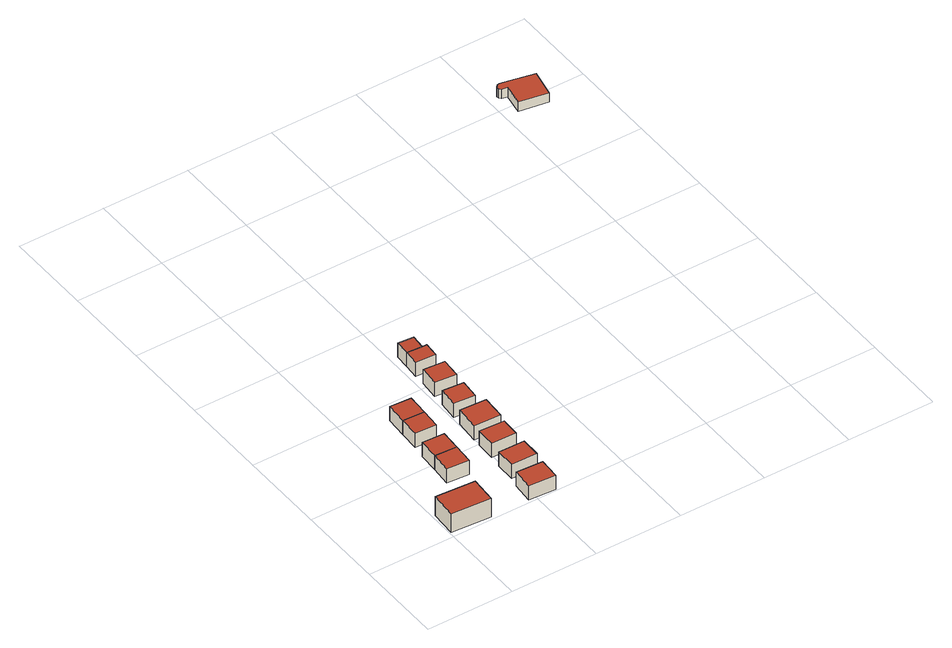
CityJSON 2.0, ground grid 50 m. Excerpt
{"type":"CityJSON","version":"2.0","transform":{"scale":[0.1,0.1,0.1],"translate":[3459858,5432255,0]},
"CityObjects":{
"building1":{"type":"Building","geometry":[{"type":"MultiSurface","lod":"2","boundaries":[[[0,1,2,3]],[[3,4,5,0]],[[0,5,6,1]],[[1,6,7,2]],[[2,7,4,3]],[[7,6,5,4]]],"semantics":{"surfaces":[{"type":"GroundSurface"},{"type":"WallSurface"},{"type":"RoofSurface"}],"values":[0,1,1,1,1,2]}}]},
"building2":{"type":"Building","geometry":[{"type":"MultiSurface","lod":"2","boundaries":[[[8,9,10,11]],[[11,12,13,8]],[[8,13,14,9]],[[9,14,15,10]],[[10,15,12,11]],[[15,14,13,12]]],"semantics":{"surfaces":[{"type":"GroundSurface"},{"type":"WallSurface"},{"type":"RoofSurface"}],"values":[0,1,1,1,1,2]}}]},
"building3":{"type":"Building","geometry":[{"type":"MultiSurface","lod":"2","boundaries":[[[10,16,17,11]],[[11,12,15,10]],[[10,15,18,16]],[[16,18,19,17]],[[17,19,12,11]],[[19,18,15,12]]],"semantics":{"surfaces":[{"type":"GroundSurface"},{"type":"WallSurface"},{"type":"RoofSurface"}],"values":[0,1,1,1,1,2]}}]},
"building4":{"type":"Building","geometry":[{"type":"MultiSurface","lod":"2","boundaries":[[[20,21,22,23]],[[23,24,25,20]],[[20,25,26,21]],[[21,26,27,22]],[[22,27,24,23]],[[27,26,25,24]]],"semantics":{"surfaces":[{"type":"GroundSurface"},{"type":"WallSurface"},{"type":"RoofSurface"}],"values":[0,1,1,1,1,2]}}]},
"building5":{"type":"Building","geometry":[{"type":"MultiSurface","lod":"2","boundaries":[[[22,28,29,23]],[[23,24,27,22]],[[22,27,30,28]],[[28,30,31,29]],[[29,31,24,23]],[[31,30,27,24]]],"semantics":{"surfaces":[{"type":"GroundSurface"},{"type":"WallSurface"},{"type":"RoofSurface"}],"values":[0,1,1,1,1,2]}}]},
"building6":{"type":"Building","geometry":[{"type":"MultiSurface","lod":"2","boundaries":[[[32,33,34,35]],[[35,36,37,32]],[[32,37,38,33]],[[33,38,39,34]],[[34,39,36,35]],[[39,38,37,36]]],"semantics":{"surfaces":[{"type":"GroundSurface"},{"type":"WallSurface"},{"type":"RoofSurface"}],"values":[0,1,1,1,1,2]}}]},
"building7":{"type":"Building","geometry":[{"type":"MultiSurface","lod":"2","boundaries":[[[40,41,42,43]],[[43,44,45,40]],[[40,45,46,41]],[[41,46,47,42]],[[42,47,44,43]],[[47,46,45,44]]],"semantics":{"surfaces":[{"type":"GroundSurface"},{"type":"WallSurface"},{"type":"RoofSurface"}],"values":[0,1,1,1,1,2]}}]},
"building8":{"type":"Building","geometry":[{"type":"MultiSurface","lod":"2","boundaries":[[[48,49,50,51]],[[51,52,53,48]],[[48,53,54,49]],[[49,54,55,50]],[[50,55,52,51]],[[55,54,53,52]]],"semantics":{"surfaces":[{"type":"GroundSurface"},{"type":"WallSurface"},{"type":"RoofSurface"}],"values":[0,1,1,1,1,2]}}]},
"building9":{"type":"Building","geometry":[{"type":"MultiSurface","lod":"2","boundaries":[[[56,57,58,59]],[[59,60,61,56]],[[56,61,62,57]],[[57,62,63,58]],[[58,63,60,59]],[[63,62,61,60]]],"semantics":{"surfaces":[{"type":"GroundSurface"},{"type":"WallSurface"},{"type":"RoofSurface"}],"values":[0,1,1,1,1,2]}}]},
"building10":{"type":"Building","geometry":[{"type":"MultiSurface","lod":"2","boundaries":[[[64,65,66,67]],[[67,68,69,64]],[[64,69,70,65]],[[65,70,71,66]],[[66,71,68,67]],[[71,70,69,68]]],"semantics":{"surfaces":[{"type":"GroundSurface"},{"type":"WallSurface"},{"type":"RoofSurface"}],"values":[0,1,1,1,1,2]}}]},
"building11":{"type":"Building","geometry":[{"type":"MultiSurface","lod":"2","boundaries":[[[72,73,74,75]],[[75,76,77,72]],[[72,77,78,73]],[[73,78,79,74]],[[74,79,76,75]],[[79,78,77,76]]],"semantics":{"surfaces":[{"type":"GroundSurface"},{"type":"WallSurface"},{"type":"RoofSurface"}],"values":[0,1,1,1,1,2]}}]},
"building12":{"type":"Building","geometry":[{"type":"MultiSurface","lod":"2","boundaries":[[[80,81,82,83,84]],[[84,85,86,80]],[[80,86,87,81]],[[81,87,88,82]],[[82,88,89,83]],[[83,89,85,84]],[[89,88,87,86,85]]],"semantics":{"surfaces":[{"type":"GroundSurface"},{"type":"WallSurface"},{"type":"RoofSurface"}],"values":[0,1,1,1,1,1,2]}}]},
"building13":{"type":"Building","geometry":[{"type":"MultiSurface","lod":"2","boundaries":[[[83,90,91,84]],[[84,85,89,83]],[[83,89,92,90]],[[90,92,93,91]],[[91,93,85,84]],[[93,92,89,85]]],"semantics":{"surfaces":[{"type":"GroundSurface"},{"type":"WallSurface"},{"type":"RoofSurface"}],"values":[0,1,1,1,1,2]}}]},
"building14":{"type":"Building","geometry":[{"type":"MultiSurface","lod":"2","boundaries":[[[94,95,96,97,98,99,100,101,102,103]],[[103,104,105,94]],[[94,105,106,95]],[[95,106,107,96]],[[96,107,108,97]],[[97,108,109,98]],[[98,109,110,99]],[[99,110,111,100]],[[100,111,112,101]],[[101,112,113,102]],[[102,113,104,103]],[[113,112,111,110,109,108,107,106,105,104]]],"semantics":{"surfaces":[{"type":"GroundSurface"},{"type":"WallSurface"},{"type":"RoofSurface"}],"values":[0,1,1,1,1,1,1,1,1,1,1,2]}}]}
},
"vertices":[
[20,183,0],[246,168,0],[236,18,0],[10,33,0],[10,33,120],[20,183,120],[246,168,120],[236,18,120],
[331,341,0],[204,351,0],[213,466,0],[339,460,0],[339,460,90],[331,341,90],[204,351,90],[213,466,90],
[219,584,0],[345,577,0],[219,584,90],[345,577,90],
[351,652,0],[229,657,0],[235,772,0],[359,766,0],[359,766,90],[351,652,90],[229,657,90],[235,772,90],
[242,896,0],[365,887,0],[242,896,90],[365,887,90],
[614,9,0],[461,18,0],[468,139,0],[621,130,0],[621,130,90],[614,9,90],[461,18,90],[468,139,90],
[631,194,0],[483,197,0],[486,312,0],[634,309,0],[634,309,90],[631,194,90],[483,197,90],[486,312,90],
[635,379,0],[493,385,0],[498,496,0],[640,489,0],[640,489,90],[635,379,90],[493,385,90],[498,496,90],
[651,533,0],[499,541,0],[507,679,0],[659,671,0],[659,671,90],[651,533,90],[499,541,90],[507,679,90],
[633,725,0],[512,735,0],[521,848,0],[642,838,0],[642,838,90],[633,725,90],[512,735,90],[521,848,90],
[648,908,0],[525,918,0],[534,1031,0],[657,1021,0],[657,1021,90],[648,908,90],[525,918,90],[534,1031,90],
[655,1174,0],[650,1088,0],[535,1095,0],[540,1181,0],[628,1174,0],[628,1174,90],[655,1174,90],[650,1088,90],[535,1095,90],[540,1181,90],
[546,1263,0],[635,1256,0],[546,1263,90],[635,1256,90],
[2243,2418,0],[2080,2448,0],[2099,2565,0],[2068,2572,0],[2058,2583,0],[2059,2599,0],[2068,2609,0],[2083,2615,0],[2140,2604,0],[2274,2574,0],[2274,2574,60],[2243,2418,60],[2080,2448,60],[2099,2565,60],[2068,2572,60],[2058,2583,60],[2059,2599,60],[2068,2609,60],[2083,2615,60],[2140,2604,60]
]}
